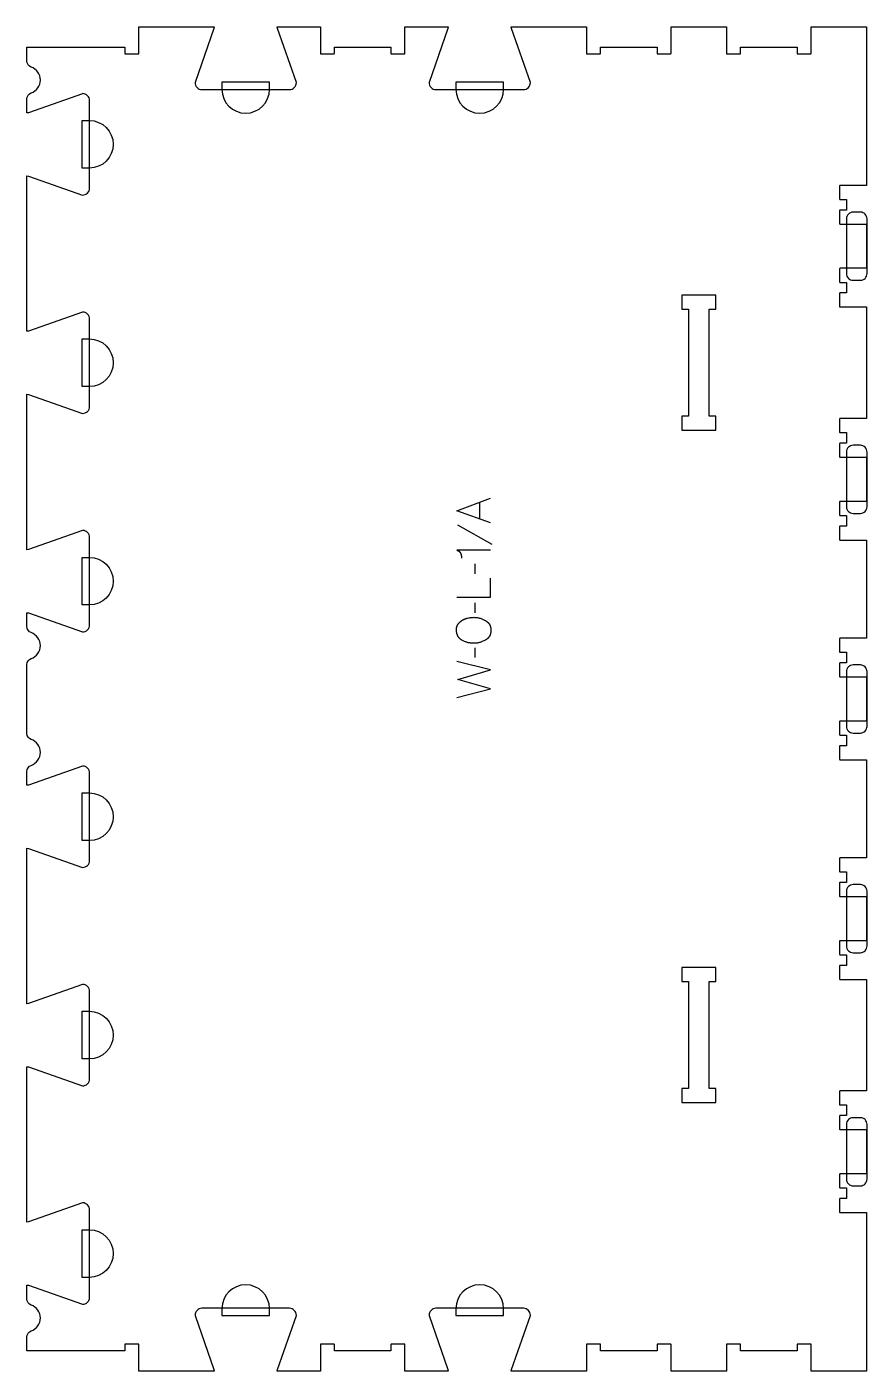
# Model space of a CAD drawing. Extents: x -384 to 366, y -600 to 600.
import ezdxf

# ---------------------------------------------------------------- set-up
doc = ezdxf.new("R2010")
doc.units = 0
for name, color, linetype in [('1_ANYTOOL_1MMDEEP_LABELS_S', 2, 'CONTINUOUS'), ('3_ANYTOOL_CUTTHROUGH_INSID', 4, 'CONTINUOUS'), ('4_ANYTOOL_CUTTHROUGH_OUTSI', 5, 'CONTINUOUS'), ('5_ANYTOOL_HALF_MILL_9MM_IN', 3, 'CONTINUOUS')]:
    doc.layers.add(name, color=color, linetype=linetype)

msp = doc.modelspace()

# ---------------------------------------------------------------- linework, layer by layer
at = {"layer": '1_ANYTOOL_1MMDEEP_LABELS_S'}
for p, q in [((20.4, 160.6), (20.4, 175.5)), ((0.5, 155.4), (31.2, 138.2)), ((16.1, 120.6), (16.2, 111.8)), ((16.1, 85.7), (16.2, 76.9)), ((16.1, 45.6), (16.2, 36.9))]:
    msp.add_line(p, q, dxfattribs=at)
for points in [[(30, 157.1), (0, 168), (30, 179.1)], [(30, 132.7), (0, 132.7), (0.1, 132.7), (0.3, 132.6), (0.4, 132.6), (0.5, 132.6), (0.7, 132.5), (0.8, 132.5), (1, 132.5), (1.1, 132.4), (1.2, 132.4), (1.3, 132.3), (1.4, 132.3), (1.5, 132.2), (1.5, 132.2), (1.6, 132.2), (1.6, 132.1), (1.7, 132.1), (1.8, 132.1), (1.8, 132), (1.9, 132), (1.9, 132), (2, 131.9), (2, 131.9), (2.1, 131.8), (2.1, 131.8), (2.2, 131.8), (2.2, 131.7), (2.3, 131.7), (2.3, 131.6), (2.4, 131.6), (2.4, 131.5), (2.5, 131.4), (2.6, 131.3), (2.7, 131.2), (2.8, 131.1), (2.9, 131), (3, 130.9), (3, 130.7), (3.1, 130.6), (3.2, 130.5), (3.3, 130.4), (3.3, 130.2), (3.4, 130.1), (3.5, 129.8), (3.6, 129.5), (3.7, 129.2), (3.8, 128.9), (3.9, 128.7), (4, 128.4), (4, 128.1), (4.1, 127.8), (4.1, 127.5), (4.2, 127.3), (4.2, 127), (4.3, 126.7), (4.3, 126.5), (4.3, 126.2), (4.3, 126), (4.3, 125.7)], [(0, 90.8), (30, 90.8), (30, 107.9)], [(0, 1.3), (30, 9), (0.9, 17.4), (30, 25.9), (0, 33.4)]]:
    msp.add_lwpolyline(points, dxfattribs=at)
msp.add_lwpolyline([(-0.3, 61.7), (-0.3, 62.1), (-0.3, 62.5), (-0.3, 62.8), (-0.3, 63), (-0.2, 63.2), (-0.2, 63.3), (-0.2, 63.5), (-0.2, 63.7), (-0.1, 63.8), (-0.1, 64), (-0.1, 64.2), (0, 64.3), (0, 64.5), (0.1, 64.6), (0.1, 64.8), (0.2, 65), (0.2, 65.1), (0.3, 65.3), (0.4, 65.4), (0.4, 65.6), (0.5, 65.7), (0.6, 65.9), (0.6, 66), (0.7, 66.1), (0.8, 66.3), (0.9, 66.4), (1, 66.5), (1.1, 66.7), (1.3, 67.1), (1.5, 67.3), (1.7, 67.6), (1.9, 67.8), (2.1, 68.1), (2.4, 68.3), (2.6, 68.5), (2.8, 68.7), (3.1, 68.9), (3.3, 69.1), (3.5, 69.3), (3.8, 69.5), (4.1, 69.7), (4.3, 69.9), (4.6, 70.1), (5.2, 70.4), (5.5, 70.6), (5.8, 70.7), (6.1, 70.9), (6.4, 71), (6.7, 71.2), (7, 71.3), (7.3, 71.4), (7.6, 71.5), (7.9, 71.7), (8.2, 71.8), (8.6, 71.9), (8.9, 72), (9.2, 72.1), (9.6, 72.1), (10.6, 72.4), (11.3, 72.5), (11.9, 72.6), (12.6, 72.7), (13.2, 72.8), (13.9, 72.8), (14.5, 72.8), (15.2, 72.9), (15.8, 72.8), (16.4, 72.8), (17.1, 72.8), (17.7, 72.7), (18.4, 72.6), (19, 72.5), (19.6, 72.3), (20.3, 72.2), (20.9, 72), (21.5, 71.8), (22.2, 71.5), (22.8, 71.3), (23.5, 71), (24.1, 70.7), (24.7, 70.4), (25.4, 70.1), (25.7, 69.9), (26, 69.7), (26.3, 69.5), (26.6, 69.3), (26.8, 69.1), (27.1, 68.9), (27.4, 68.7), (27.6, 68.5), (27.7, 68.4), (27.8, 68.3), (28, 68.2), (28.1, 68), (28.2, 67.9), (28.3, 67.8), (28.4, 67.7), (28.5, 67.6), (28.6, 67.4), (28.7, 67.3), (28.8, 67.2), (28.9, 67.1), (28.9, 66.9), (29, 66.8), (29.1, 66.7), (29.2, 66.5), (29.3, 66.4), (29.4, 66.2), (29.4, 66.1), (29.5, 66), (29.6, 65.8), (29.6, 65.7), (29.7, 65.5), (29.8, 65.4), (29.8, 65.2), (29.9, 65.1), (29.9, 64.9), (30, 64.8), (30.1, 64.5), (30.2, 64.1), (30.2, 63.8), (30.3, 63.5), (30.3, 63.2), (30.4, 62.8), (30.4, 62.5), (30.5, 62.1), (30.5, 61.7), (30.5, 61.4), (30.5, 61), (30.5, 60.6), (30.4, 60.2), (30.4, 59.9), (30.3, 59.5), (30.3, 59.2), (30.2, 58.8), (30.1, 58.5), (30.1, 58.2), (30, 57.8), (29.9, 57.7), (29.9, 57.5), (29.8, 57.4), (29.7, 57.2), (29.7, 57.1), (29.6, 56.9), (29.5, 56.8), (29.5, 56.6), (29.4, 56.5), (29.3, 56.3), (29.3, 56.2), (29.2, 56), (29.1, 55.9), (29, 55.8), (28.9, 55.6), (28.8, 55.5), (28.7, 55.4), (28.6, 55.2), (28.5, 55.1), (28.4, 55), (28.3, 54.9), (28.2, 54.7), (28.1, 54.6), (28, 54.5), (27.9, 54.4), (27.8, 54.2), (27.7, 54.1), (27.6, 54), (27.4, 53.9), (27.3, 53.8), (27, 53.6), (26.8, 53.4), (26.5, 53.2), (26.2, 53), (25.9, 52.8), (25.6, 52.6), (25.3, 52.4), (24.6, 52.1), (24, 51.8), (23.3, 51.5), (22.7, 51.2), (22, 51), (21.4, 50.7), (20.7, 50.5), (20.1, 50.4), (19.4, 50.2), (18.8, 50.1), (18.1, 49.9), (17.5, 49.8), (16.8, 49.8), (16.2, 49.7), (15.5, 49.7), (14.9, 49.7), (14.2, 49.7), (13.5, 49.7), (12.8, 49.8), (12.1, 49.9), (11.5, 50), (10.8, 50.1), (10.1, 50.2), (9.5, 50.4), (8.8, 50.6), (8.2, 50.8), (7.6, 51), (6.9, 51.3), (6.3, 51.6), (5.7, 51.9), (5.1, 52.2), (4.5, 52.5), (4.2, 52.7), (3.9, 52.9), (3.6, 53.1), (3.4, 53.3), (3.1, 53.5), (2.9, 53.8), (2.6, 54), (2.4, 54.2), (2.3, 54.3), (2.2, 54.4), (2.1, 54.6), (1.9, 54.7), (1.8, 54.8), (1.7, 54.9), (1.6, 55.1), (1.5, 55.2), (1.5, 55.3), (1.4, 55.5), (1.3, 55.6), (1.2, 55.7), (1.1, 55.9), (1, 56), (0.9, 56.2), (0.9, 56.3), (0.8, 56.4), (0.7, 56.6), (0.6, 56.9), (0.5, 57.2), (0.3, 57.5), (0.2, 57.8), (0.1, 58.1), (0, 58.5), (0, 58.8), (-0.1, 59.1), (-0.2, 59.5), (-0.2, 59.8), (-0.3, 60.2), (-0.3, 60.6), (-0.3, 60.9), (-0.3, 61.3)], close=True, dxfattribs=at)
at = {"layer": '3_ANYTOOL_CUTTHROUGH_INSID'}
for points in [[(231.2, 239.8), (231.2, 252.3), (225.2, 252.3), (225.2, 347.8), (231.2, 347.8), (231.2, 360.3), (200.7, 360.3), (200.7, 347.8), (206.7, 347.8), (206.7, 252.3), (200.7, 252.3), (200.7, 239.8)], [(231.2, -239.7), (200.7, -239.7), (200.7, -252.2), (206.7, -252.2), (206.7, -347.7), (200.7, -347.7), (200.7, -360.2), (231.2, -360.2), (231.2, -347.7), (225.2, -347.7), (225.2, -252.2), (231.2, -252.2)]]:
    msp.add_lwpolyline(points, close=True, dxfattribs=at)
at = {"layer": '4_ANYTOOL_CUTTHROUGH_OUTSI'}
msp.add_lwpolyline([(48.5, -599.7), (48.8, -598.4), (65.7, -550.1), (65.7, -550, 0.414214), (59.4, -543.7), (-18.6, -543.7, 0.414214), (-24.8, -550), (-24.8, -550.1), (-7.9, -598.4), (-7.7, -599.7), (-46.3, -599.7), (-46.3, -576, 0.414214), (-46.5, -575.7), (-58.5, -575.7, 0.414214), (-58.8, -576), (-58.8, -581.7), (-109.3, -581.7), (-109.3, -576, 0.414214), (-109.5, -575.7), (-121.5, -575.7, 0.414214), (-121.8, -576), (-121.8, -599.7), (-160.4, -599.7), (-160.1, -598.4), (-143.2, -550.1), (-143.2, -550, 0.414214), (-149.5, -543.7), (-227.5, -543.7, 0.414214), (-233.7, -550), (-233.7, -550.1), (-216.8, -598.4), (-216.6, -599.7), (-283.8, -599.7), (-283.8, -576, 0.414214), (-284, -575.7), (-296, -575.7, 0.414214), (-296.3, -576), (-296.3, -581.7), (-383.8, -581.7), (-383.8, -569.3, -0.317837), (-379.9, -563.9, 0.707107), (-379.9, -540.8, -0.317837), (-383.8, -535.4), (-383.8, -523), (-382.4, -523.2), (-334.1, -540.1), (-334, -540.1, 0.414214), (-327.8, -533.9), (-327.8, -455.9, 0.414214), (-334, -449.6), (-334.1, -449.7), (-382.4, -466.6), (-383.8, -466.8), (-383.8, -328.1), (-382.4, -328.3), (-334.1, -345.2), (-334, -345.2, 0.414214), (-327.8, -339), (-327.8, -261, 0.414214), (-334, -254.7), (-334.1, -254.8), (-382.4, -271.7), (-383.8, -271.9), (-383.8, -133.2), (-382.4, -133.4), (-334.1, -150.3), (-334, -150.3, 0.414214), (-327.8, -144.1), (-327.8, -66.1, 0.414214), (-334, -59.8), (-334.1, -59.9), (-382.4, -76.8), (-383.8, -77), (-383.8, -64.6, -0.317837), (-379.9, -59.2, 0.707107), (-379.9, -36.1, -0.317837), (-383.8, -30.7), (-383.8, 30.7, -0.317837), (-379.9, 36.1, 0.707107), (-379.9, 59.2, -0.317837), (-383.8, 64.6), (-383.8, 77), (-382.4, 76.8), (-334.1, 59.9), (-334, 59.9, 0.414214), (-327.8, 66.1), (-327.8, 144.1, 0.414214), (-334, 150.4), (-334.1, 150.3), (-382.4, 133.4), (-383.8, 133.2), (-383.8, 271.9), (-382.4, 271.7), (-334.1, 254.8), (-334, 254.8, 0.414214), (-327.8, 261), (-327.8, 339, 0.414214), (-334, 345.3), (-334.1, 345.2), (-382.4, 328.3), (-383.8, 328.1), (-383.8, 466.8), (-382.4, 466.6), (-334.1, 449.7), (-334, 449.7, 0.414214), (-327.8, 455.9), (-327.8, 533.9, 0.414214), (-334, 540.2), (-334.1, 540.1), (-382.4, 523.2), (-383.8, 523), (-383.8, 535.4, -0.317837), (-379.9, 540.8, 0.707107), (-379.9, 563.9, -0.317837), (-383.8, 569.3), (-383.8, 581.8), (-296.3, 581.8), (-296.3, 576, 0.414214), (-296, 575.8), (-284, 575.8, 0.414214), (-283.8, 576), (-283.8, 599.8), (-216.6, 599.8), (-216.8, 598.4), (-233.7, 550.1), (-233.7, 550, 0.414214), (-227.5, 543.8), (-149.5, 543.8, 0.414214), (-143.2, 550), (-143.2, 550.1), (-160.1, 598.4), (-160.4, 599.8), (-121.8, 599.8), (-121.8, 576, 0.414214), (-121.5, 575.8), (-109.5, 575.8, 0.414214), (-109.3, 576), (-109.3, 581.8), (-58.8, 581.8), (-58.8, 576, 0.414214), (-58.5, 575.8), (-46.5, 575.8, 0.414214), (-46.3, 576), (-46.3, 599.8), (-7.7, 599.8), (-7.9, 598.4), (-24.8, 550.1), (-24.8, 550, 0.414214), (-18.6, 543.8), (59.4, 543.8, 0.414214), (65.7, 550), (65.7, 550.1), (48.8, 598.4), (48.5, 599.8), (115.7, 599.8), (115.7, 576, 0.414214), (116, 575.8), (128, 575.8, 0.414214), (128.2, 576), (128.2, 581.8), (178.7, 581.8), (178.7, 576, 0.414214), (179, 575.8), (191, 575.8, 0.414214), (191.2, 576), (191.2, 599.8), (240.7, 599.8), (240.7, 576, 0.414214), (241, 575.8), (253, 575.8, 0.414214), (253.2, 576), (253.2, 581.8), (303.7, 581.8), (303.7, 576, 0.414214), (304, 575.8), (316, 575.8, 0.414214), (316.2, 576), (316.2, 599.8), (365.7, 599.8), (365.7, 458.3), (342, 458.3, 0.414214), (341.7, 458), (341.7, 446, 0.414214), (342, 445.8), (347.7, 445.8), (347.7, 436.3), (342, 436.3, 0.414214), (341.7, 436), (341.7, 424, 0.414214), (342, 423.8), (365.7, 423.8), (365.7, 384.3), (342, 384.3, 0.414214), (341.7, 384), (341.7, 372, 0.414214), (342, 371.8), (347.7, 371.8), (347.7, 362.3), (342, 362.3, 0.414214), (341.7, 362), (341.7, 350, 0.414214), (342, 349.8), (365.7, 349.8), (365.7, 250.3), (342, 250.3, 0.414214), (341.7, 250), (341.7, 238, 0.414214), (342, 237.8), (347.7, 237.8), (347.7, 228.3), (342, 228.3, 0.414214), (341.7, 228), (341.7, 216, 0.414214), (342, 215.8), (365.7, 215.8), (365.7, 176.3), (342, 176.3, 0.414214), (341.7, 176), (341.7, 164, 0.414214), (342, 163.8), (347.7, 163.8), (347.7, 154.3), (342, 154.3, 0.414214), (341.7, 154), (341.7, 142, 0.414214), (342, 141.8), (365.7, 141.8), (365.7, 54.2), (342, 54.2, 0.414214), (341.7, 54), (341.7, 42, 0.414214), (342, 41.8), (347.7, 41.8), (347.7, 32.3), (342, 32.3, 0.414214), (341.7, 32), (341.7, 20, 0.414214), (342, 19.8), (365.7, 19.8), (365.7, -19.7), (342, -19.7, 0.414214), (341.7, -20), (341.7, -32, 0.414214), (342, -32.2), (347.7, -32.2), (347.7, -41.7), (342, -41.7, 0.414214), (341.7, -42), (341.7, -54, 0.414214), (342, -54.2), (365.7, -54.2), (365.7, -141.7), (342, -141.7, 0.414214), (341.7, -142), (341.7, -154, 0.414214), (342, -154.2), (347.7, -154.2), (347.7, -163.7), (342, -163.7, 0.414214), (341.7, -164), (341.7, -176, 0.414214), (342, -176.2), (365.7, -176.2), (365.7, -215.7), (342, -215.7, 0.414214), (341.7, -216), (341.7, -228, 0.414214), (342, -228.2), (347.7, -228.2), (347.7, -237.7), (342, -237.7, 0.414214), (341.7, -238), (341.7, -250, 0.414214), (342, -250.2), (365.7, -250.2), (365.7, -349.7), (342, -349.7, 0.414214), (341.7, -350), (341.7, -362, 0.414214), (342, -362.2), (347.7, -362.2), (347.7, -371.7), (342, -371.7, 0.414214), (341.7, -372), (341.7, -384, 0.414214), (342, -384.2), (365.7, -384.2), (365.7, -423.7), (342, -423.7, 0.414214), (341.7, -424), (341.7, -436, 0.414214), (342, -436.2), (347.7, -436.2), (347.7, -445.7), (342, -445.7, 0.414214), (341.7, -446), (341.7, -458, 0.414214), (342, -458.2), (365.7, -458.2), (365.7, -599.7), (316.2, -599.7), (316.2, -576, 0.414214), (316, -575.7), (304, -575.7, 0.414214), (303.7, -576), (303.7, -581.7), (253.2, -581.7), (253.2, -576, 0.414214), (253, -575.7), (241, -575.7, 0.414214), (240.7, -576), (240.7, -599.7), (191.2, -599.7), (191.2, -576, 0.414214), (191, -575.7), (179, -575.7, 0.414214), (178.7, -576), (178.7, -581.7), (128.2, -581.7), (128.2, -576, 0.414214), (128, -575.7), (116, -575.7, 0.414214), (115.7, -576), (115.7, -599.7)], format="xyb", close=True, dxfattribs=at)
at = {"layer": '5_ANYTOOL_HALF_MILL_9MM_IN'}
for points in [[(-209.7, 544, 1), (-167.2, 544), (-167.2, 550.3), (-209.7, 550.3)], [(-0.8, 544, 1), (41.7, 544), (41.7, 550.3), (-0.8, 550.3)], [(-328, 516.2, -1), (-328, 473.7), (-334.3, 473.7), (-334.3, 516.2)], [(353.7, 434.4, 0.414214), (347.7, 428.4), (347.7, 379.6, 0.414214), (353.7, 373.6), (360.2, 373.6, 0.414214), (366.2, 379.6), (366.2, 428.4, 0.414214), (360.2, 434.4)], [(-328, 321.3, -1), (-328, 278.8), (-334.3, 278.8), (-334.3, 321.3)], [(353.7, 226.4, 0.414214), (347.7, 220.4), (347.7, 171.6, 0.414214), (353.7, 165.6), (360.2, 165.6, 0.414214), (366.2, 171.6), (366.2, 220.4, 0.414214), (360.2, 226.4)], [(-328, 126.4, -1), (-328, 83.9), (-334.3, 83.9), (-334.3, 126.4)], [(353.7, 30.4, 0.414214), (347.7, 24.4), (347.7, -24.4, 0.414214), (353.7, -30.4), (360.2, -30.4, 0.414214), (366.2, -24.4), (366.2, 24.4, 0.414214), (360.2, 30.4)], [(-328, -83.8, -1), (-328, -126.3), (-334.3, -126.3), (-334.3, -83.8)], [(353.7, -165.6, 0.414214), (347.7, -171.6), (347.7, -220.4, 0.414214), (353.7, -226.4), (360.2, -226.4, 0.414214), (366.2, -220.4), (366.2, -171.6, 0.414214), (360.2, -165.6)], [(-328, -278.7, -1), (-328, -321.2), (-334.3, -321.2), (-334.3, -278.7)], [(353.7, -373.6, 0.414214), (347.7, -379.6), (347.7, -428.4, 0.414214), (353.7, -434.4), (360.2, -434.4, 0.414214), (366.2, -428.4), (366.2, -379.6, 0.414214), (360.2, -373.6)], [(-328, -473.6, -1), (-328, -516.1), (-334.3, -516.1), (-334.3, -473.6)], [(-167.2, -544, 1), (-209.7, -544), (-209.7, -550.2), (-167.2, -550.2)], [(41.7, -544, 1), (-0.8, -544), (-0.8, -550.2), (41.7, -550.2)]]:
    msp.add_lwpolyline(points, format="xyb", close=True, dxfattribs=at)

doc.saveas('drawing.dxf')
